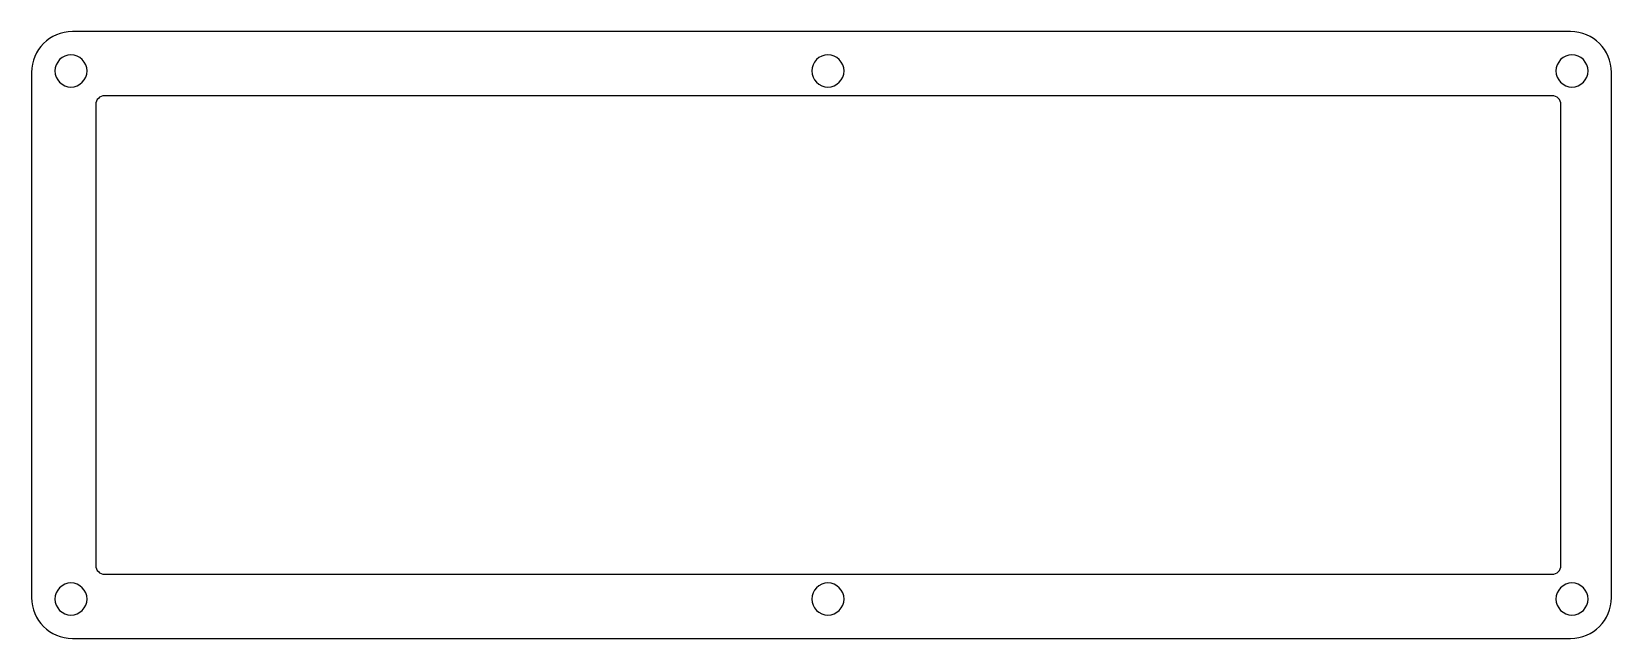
# Model space of a CAD drawing. Header units: millimetres. Extents: x 12 to 283, y -156 to -52.
import ezdxf

# ---------------------------------------------------------------- set-up
doc = ezdxf.new("R2010")
doc.units = ezdxf.units.MM
doc.header["$MEASUREMENT"] = 0
doc.layers.add('Layer 1', color=7, linetype='Continuous')

msp = doc.modelspace()

# ---------------------------------------------------------------- linework, layer by layer
at = {"layer": 'Layer 1', "color": 7, "lineweight": 25, "true_color": 0xffffff}
for points, knots in [([(19.22, -155.57), (15.36, -155.57), (12.22, -152.43), (12.22, -148.57), (12.22, -148.57), (12.22, -58.6), (12.22, -58.6), (12.22, -54.74), (15.36, -51.6), (19.22, -51.6), (19.22, -51.6), (275.9, -51.6), (275.9, -51.6), (279.77, -51.6), (282.9, -54.74), (282.9, -58.6), (282.9, -58.6), (282.9, -148.57), (282.9, -148.57), (282.9, -152.43), (279.77, -155.57), (275.9, -155.57), (275.9, -155.57), (19.22, -155.57), (19.22, -155.57)], [0, 0, 0, 0, 1, 1, 1, 2, 2, 2, 3, 3, 3, 4, 4, 4, 5, 5, 5, 6, 6, 6, 7, 7, 7, 8, 8, 8, 8]), ([(21.72, -58.35), (21.72, -59.87), (20.49, -61.1), (18.97, -61.1), (17.46, -61.1), (16.22, -59.87), (16.22, -58.35), (16.22, -56.83), (17.46, -55.6), (18.97, -55.6), (20.49, -55.6), (21.72, -56.83), (21.72, -58.35)], [0, 0, 0, 0, 1, 1, 1, 2, 2, 2, 3, 3, 3, 4, 4, 4, 4]), ([(151.42, -58.35), (151.42, -59.87), (150.19, -61.1), (148.67, -61.1), (147.15, -61.1), (145.92, -59.87), (145.92, -58.35), (145.92, -56.83), (147.15, -55.6), (148.67, -55.6), (150.19, -55.6), (151.42, -56.83), (151.42, -58.35)], [0, 0, 0, 0, 1, 1, 1, 2, 2, 2, 3, 3, 3, 4, 4, 4, 4]), ([(278.9, -58.35), (278.9, -59.87), (277.67, -61.1), (276.15, -61.1), (274.63, -61.1), (273.4, -59.87), (273.4, -58.35), (273.4, -56.83), (274.63, -55.6), (276.15, -55.6), (277.67, -55.6), (278.9, -56.83), (278.9, -58.35)], [0, 0, 0, 0, 1, 1, 1, 2, 2, 2, 3, 3, 3, 4, 4, 4, 4]), ([(24.72, -144.57), (23.9, -144.57), (23.22, -143.89), (23.22, -143.07), (23.22, -143.07), (23.22, -64.1), (23.22, -64.1), (23.22, -63.28), (23.9, -62.6), (24.72, -62.6), (24.72, -62.6), (272.76, -62.6), (272.76, -62.6), (273.58, -62.6), (274.26, -63.28), (274.26, -64.1), (274.26, -64.1), (274.26, -143.07), (274.26, -143.07), (274.26, -143.89), (273.58, -144.57), (272.76, -144.57), (272.76, -144.57), (24.72, -144.57), (24.72, -144.57)], [0, 0, 0, 0, 1, 1, 1, 2, 2, 2, 3, 3, 3, 4, 4, 4, 5, 5, 5, 6, 6, 6, 7, 7, 7, 8, 8, 8, 8]), ([(21.72, -148.82), (21.72, -150.33), (20.49, -151.57), (18.97, -151.57), (17.46, -151.57), (16.22, -150.33), (16.22, -148.82), (16.22, -147.3), (17.46, -146.07), (18.97, -146.07), (20.49, -146.07), (21.72, -147.3), (21.72, -148.82)], [0, 0, 0, 0, 1, 1, 1, 2, 2, 2, 3, 3, 3, 4, 4, 4, 4]), ([(151.42, -148.82), (151.42, -150.33), (150.19, -151.57), (148.67, -151.57), (147.15, -151.57), (145.92, -150.33), (145.92, -148.82), (145.92, -147.3), (147.15, -146.07), (148.67, -146.07), (150.19, -146.07), (151.42, -147.3), (151.42, -148.82)], [0, 0, 0, 0, 1, 1, 1, 2, 2, 2, 3, 3, 3, 4, 4, 4, 4]), ([(278.9, -148.82), (278.9, -150.33), (277.67, -151.57), (276.15, -151.57), (274.63, -151.57), (273.4, -150.33), (273.4, -148.82), (273.4, -147.3), (274.63, -146.07), (276.15, -146.07), (277.67, -146.07), (278.9, -147.3), (278.9, -148.82)], [0, 0, 0, 0, 1, 1, 1, 2, 2, 2, 3, 3, 3, 4, 4, 4, 4])]:
    msp.add_open_spline(points, degree=3, knots=knots, dxfattribs=at)

doc.saveas('drawing.dxf')
